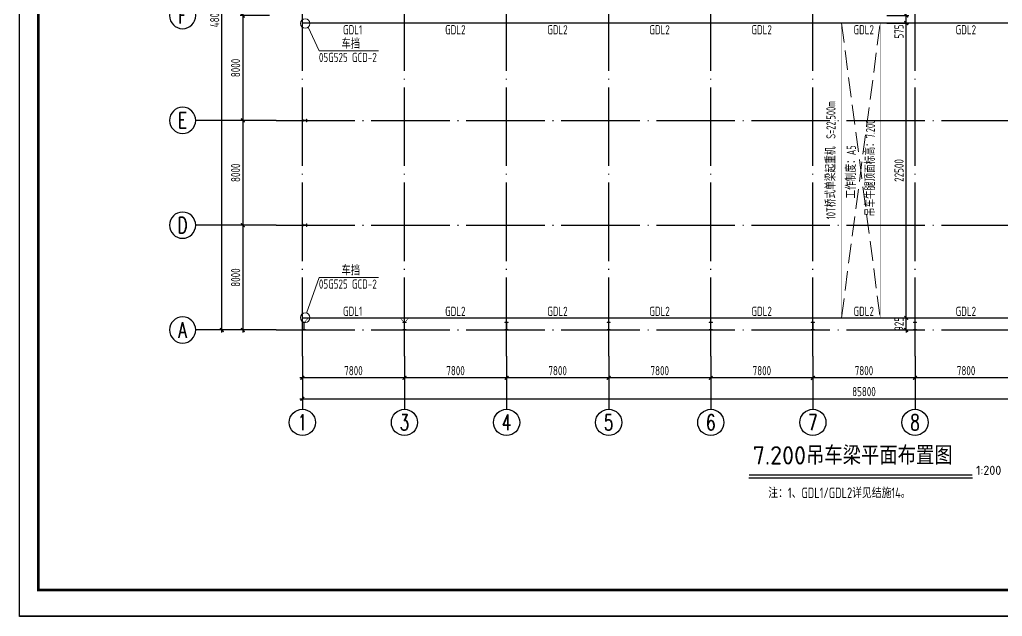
# Model space of a CAD drawing. Extents: x -2746917 to -971774, y -3334247 to -3250358.
# Drawn here: x -2020954 to -1983420, y -3316173 to -3293399 of the extents above; entities that cross this region are included whole.
import ezdxf
from ezdxf.enums import TextEntityAlignment as Align

# ---------------------------------------------------------------- set-up
doc = ezdxf.new("R2010")
doc.units = 0
doc.header["$LTSCALE"] = 1000
doc.header["$MEASUREMENT"] = 0
doc.header["$PDMODE"] = 35
doc.linetypes.add('DASH', pattern=[0.35, 0.25, -0.1])
doc.linetypes.add('DOTE', pattern=[2.42, 2, -0.2, 0.02, -0.2])
doc.layers.get('0').update_dxf_attribs({"linetype": 'CONTINUOUS'})
doc.layers.get('Defpoints').update_dxf_attribs({"linetype": 'CONTINUOUS'})
for name, color, linetype in [('AXIS', 253, 'DOTE'), ('COLU', 7, 'CONTINUOUS'), ('DIM', 3, 'CONTINUOUS'), ('NUM', 7, 'CONTINUOUS'), ('PUB_TITLE', 4, 'CONTINUOUS'), ('REIN', 1, 'CONTINUOUS'), ('TEXT', 7, 'CONTINUOUS')]:
    doc.layers.add(name, color=color, linetype=linetype)
doc.layers.add('yichutu', color=7, linetype='CONTINUOUS', true_color=0xffffff, plot=False)
doc.styles.add('TSSD_Axis', font='Complex.shx', dxfattribs={"width": 0.7, "bigfont": 'hztxt.shx'})
doc.styles.add('TSSD_Dimension', font='tssdeng.shx', dxfattribs={"width": 0.75, "bigfont": 'Hztxt.shx'})
doc.styles.add('TSSD_Norm', font='tssdeng.shx', dxfattribs={"width": 0.75, "bigfont": 'hztxt.shx'})
doc.styles.add('TSSD_Rein', font='Tssdeng.shx', dxfattribs={"width": 0.75, "bigfont": 'hztxt.shx'})
doc.dimstyles.new('TSSD_200_100', dxfattribs={"dimtxt": 350, "dimasz": 100, "dimexe": 100, "dimexo": 250, "dimgap": 100, "dimtad": 1, "dimdec": 0, "dimlfac": 2, "dimzin": 0, "dimdsep": 46, "dimtxsty": 'TSSD_Dimension', "dimblk": 'ARCHTICK', "dimcen": 0, "dimdle": 100, "dimclrt": 7, "dimadec": 0, "dimazin": 0, "dimtfac": 1, "dimtdec": 0, "dimtix": 1, "dimtmove": 2, "dimatfit": 3, "dimfxl": 1, "dimtolj": 1, "dimtzin": 0, "dimarcsym": 0})

# ---------------------------------------------------------------- blocks, each defined once
blk = doc.blocks.new('ts_axno')
at = {"color": 0, "linetype": 'ByBlock', "lineweight": -2}
blk.add_circle((0, 0), 0.5, dxfattribs=at)
at = {"color": 0, "linetype": 'ByBlock', "lineweight": -2, "style": 'TSSD_Axis', "width": 0.7}
blk.add_attdef('A', text='', height=0.6, dxfattribs=at).set_placement((0, 0), align=Align.MIDDLE_CENTER)
blk = doc.blocks.new('_ArchTick')
at = {"color": 0, "const_width": 0.5}
blk.add_lwpolyline([(-0.71, -0.71), (0.71, 0.71)], dxfattribs=at)
blk = doc.blocks.new('*D1753')
at = {"layer": 'Defpoints', "color": 0, "ltscale": 1.5}
for p in [(-1986755, -3306243), (-1982855, -3306243), (-1986755, -3307071)]:
    blk.add_point(p, dxfattribs=at)
at = {"layer": 'DIM', "color": 0, "lineweight": -2, "ltscale": 1.5}
for p, q in [((-1986755, -3306493), (-1986755, -3307171)), ((-1982855, -3306493), (-1982855, -3307171)), ((-1982755, -3307071), (-1986855, -3307071))]:
    blk.add_line(p, q, dxfattribs=at)
at = {"layer": 'DIM', "color": 0, "lineweight": -2, "ltscale": 1.5, "xscale": 100, "yscale": 100, "zscale": 100, "rotation": 180}
blk.add_blockref('_ArchTick', (-1986755, -3307071), dxfattribs=at)
at = {"layer": 'DIM', "color": 0, "lineweight": -2, "ltscale": 1.5, "xscale": 100, "yscale": 100, "zscale": 100}
blk.add_blockref('_ArchTick', (-1982855, -3307071), dxfattribs=at)
at = {"layer": 'DIM', "color": 7, "ltscale": 1.5, "insert": (-1984805, -3306796), "char_height": 350, "attachment_point": 5, "style": 'TSSD_Dimension'}
blk.add_mtext('\\A1;7800', dxfattribs=at)
blk = doc.blocks.new('*D1754')
at = {"layer": 'Defpoints', "color": 0, "ltscale": 1.5}
for p in [(-1990655, -3306243), (-1986755, -3306243), (-1990655, -3307071)]:
    blk.add_point(p, dxfattribs=at)
at = {"layer": 'DIM', "color": 0, "lineweight": -2, "ltscale": 1.5}
for p, q in [((-1990655, -3306493), (-1990655, -3307171)), ((-1986755, -3306493), (-1986755, -3307171)), ((-1986655, -3307071), (-1990755, -3307071))]:
    blk.add_line(p, q, dxfattribs=at)
at = {"layer": 'DIM', "color": 0, "lineweight": -2, "ltscale": 1.5, "xscale": 100, "yscale": 100, "zscale": 100, "rotation": 180}
blk.add_blockref('_ArchTick', (-1990655, -3307071), dxfattribs=at)
at = {"layer": 'DIM', "color": 0, "lineweight": -2, "ltscale": 1.5, "xscale": 100, "yscale": 100, "zscale": 100}
blk.add_blockref('_ArchTick', (-1986755, -3307071), dxfattribs=at)
at = {"layer": 'DIM', "color": 7, "ltscale": 1.5, "insert": (-1988705, -3306796), "char_height": 350, "attachment_point": 5, "style": 'TSSD_Dimension'}
blk.add_mtext('\\A1;7800', dxfattribs=at)
blk = doc.blocks.new('*D1755')
at = {"layer": 'Defpoints', "color": 0, "ltscale": 1.5}
for p in [(-1994555, -3306243), (-1990655, -3306243), (-1994555, -3307071)]:
    blk.add_point(p, dxfattribs=at)
at = {"layer": 'DIM', "color": 0, "lineweight": -2, "ltscale": 1.5}
for p, q in [((-1994555, -3306493), (-1994555, -3307171)), ((-1990655, -3306493), (-1990655, -3307171)), ((-1990555, -3307071), (-1994655, -3307071))]:
    blk.add_line(p, q, dxfattribs=at)
at = {"layer": 'DIM', "color": 0, "lineweight": -2, "ltscale": 1.5, "xscale": 100, "yscale": 100, "zscale": 100, "rotation": 180}
blk.add_blockref('_ArchTick', (-1994555, -3307071), dxfattribs=at)
at = {"layer": 'DIM', "color": 0, "lineweight": -2, "ltscale": 1.5, "xscale": 100, "yscale": 100, "zscale": 100}
blk.add_blockref('_ArchTick', (-1990655, -3307071), dxfattribs=at)
at = {"layer": 'DIM', "color": 7, "ltscale": 1.5, "insert": (-1992605, -3306796), "char_height": 350, "attachment_point": 5, "style": 'TSSD_Dimension'}
blk.add_mtext('\\A1;7800', dxfattribs=at)
blk = doc.blocks.new('*D1763')
at = {"layer": 'Defpoints', "color": 0, "ltscale": 1.5}
for p in [(-1998455, -3306243), (-1994555, -3306243), (-1998455, -3307071)]:
    blk.add_point(p, dxfattribs=at)
at = {"layer": 'DIM', "color": 0, "lineweight": -2, "ltscale": 1.5}
for p, q in [((-1998455, -3306493), (-1998455, -3307171)), ((-1994555, -3306493), (-1994555, -3307171)), ((-1994455, -3307071), (-1998555, -3307071))]:
    blk.add_line(p, q, dxfattribs=at)
at = {"layer": 'DIM', "color": 0, "lineweight": -2, "ltscale": 1.5, "xscale": 100, "yscale": 100, "zscale": 100, "rotation": 180}
blk.add_blockref('_ArchTick', (-1998455, -3307071), dxfattribs=at)
at = {"layer": 'DIM', "color": 0, "lineweight": -2, "ltscale": 1.5, "xscale": 100, "yscale": 100, "zscale": 100}
blk.add_blockref('_ArchTick', (-1994555, -3307071), dxfattribs=at)
at = {"layer": 'DIM', "color": 7, "ltscale": 1.5, "insert": (-1996505, -3306796), "char_height": 350, "attachment_point": 5, "style": 'TSSD_Dimension'}
blk.add_mtext('\\A1;7800', dxfattribs=at)
blk = doc.blocks.new('*D1764')
at = {"layer": 'Defpoints', "color": 0, "ltscale": 1.5}
for p in [(-2002355, -3306243), (-1998455, -3306243), (-2002355, -3307071)]:
    blk.add_point(p, dxfattribs=at)
at = {"layer": 'DIM', "color": 0, "lineweight": -2, "ltscale": 1.5}
for p, q in [((-2002355, -3306493), (-2002355, -3307171)), ((-1998455, -3306493), (-1998455, -3307171)), ((-1998355, -3307071), (-2002455, -3307071))]:
    blk.add_line(p, q, dxfattribs=at)
at = {"layer": 'DIM', "color": 0, "lineweight": -2, "ltscale": 1.5, "xscale": 100, "yscale": 100, "zscale": 100, "rotation": 180}
blk.add_blockref('_ArchTick', (-2002355, -3307071), dxfattribs=at)
at = {"layer": 'DIM', "color": 0, "lineweight": -2, "ltscale": 1.5, "xscale": 100, "yscale": 100, "zscale": 100}
blk.add_blockref('_ArchTick', (-1998455, -3307071), dxfattribs=at)
at = {"layer": 'DIM', "color": 7, "ltscale": 1.5, "insert": (-2000405, -3306796), "char_height": 350, "attachment_point": 5, "style": 'TSSD_Dimension'}
blk.add_mtext('\\A1;7800', dxfattribs=at)
blk = doc.blocks.new('*D1765')
at = {"layer": 'Defpoints', "color": 0, "ltscale": 1.5}
for p in [(-2006255, -3306243), (-2002355, -3306243), (-2006255, -3307071)]:
    blk.add_point(p, dxfattribs=at)
at = {"layer": 'DIM', "color": 0, "lineweight": -2, "ltscale": 1.5}
for p, q in [((-2006255, -3306493), (-2006255, -3307171)), ((-2002355, -3306493), (-2002355, -3307171)), ((-2002255, -3307071), (-2006355, -3307071))]:
    blk.add_line(p, q, dxfattribs=at)
at = {"layer": 'DIM', "color": 0, "lineweight": -2, "ltscale": 1.5, "xscale": 100, "yscale": 100, "zscale": 100, "rotation": 180}
blk.add_blockref('_ArchTick', (-2006255, -3307071), dxfattribs=at)
at = {"layer": 'DIM', "color": 0, "lineweight": -2, "ltscale": 1.5, "xscale": 100, "yscale": 100, "zscale": 100}
blk.add_blockref('_ArchTick', (-2002355, -3307071), dxfattribs=at)
at = {"layer": 'DIM', "color": 7, "ltscale": 1.5, "insert": (-2004305, -3306796), "char_height": 350, "attachment_point": 5, "style": 'TSSD_Dimension'}
blk.add_mtext('\\A1;7800', dxfattribs=at)
blk = doc.blocks.new('*D1766')
at = {"layer": 'Defpoints', "color": 0, "ltscale": 1.5}
for p in [(-2010155, -3306243), (-2006255, -3306243), (-2010155, -3307071)]:
    blk.add_point(p, dxfattribs=at)
at = {"layer": 'DIM', "color": 0, "lineweight": -2, "ltscale": 1.5}
for p, q in [((-2010155, -3306493), (-2010155, -3307171)), ((-2006255, -3306493), (-2006255, -3307171)), ((-2006155, -3307071), (-2010255, -3307071))]:
    blk.add_line(p, q, dxfattribs=at)
at = {"layer": 'DIM', "color": 0, "lineweight": -2, "ltscale": 1.5, "xscale": 100, "yscale": 100, "zscale": 100, "rotation": 180}
blk.add_blockref('_ArchTick', (-2010155, -3307071), dxfattribs=at)
at = {"layer": 'DIM', "color": 0, "lineweight": -2, "ltscale": 1.5, "xscale": 100, "yscale": 100, "zscale": 100}
blk.add_blockref('_ArchTick', (-2006255, -3307071), dxfattribs=at)
at = {"layer": 'DIM', "color": 7, "ltscale": 1.5, "insert": (-2008205, -3306796), "char_height": 350, "attachment_point": 5, "style": 'TSSD_Dimension'}
blk.add_mtext('\\A1;7800', dxfattribs=at)
blk = doc.blocks.new('*D1767')
at = {"layer": 'Defpoints', "color": 0, "ltscale": 1.5}
for p in [(-2010155, -3306243), (-1967255, -3306243), (-1967255, -3307871)]:
    blk.add_point(p, dxfattribs=at)
at = {"layer": 'DIM', "color": 0, "lineweight": -2, "ltscale": 1.5}
for p, q in [((-2010155, -3306493), (-2010155, -3307971)), ((-1967255, -3306493), (-1967255, -3307971)), ((-2010255, -3307871), (-1967155, -3307871))]:
    blk.add_line(p, q, dxfattribs=at)
at = {"layer": 'DIM', "color": 0, "lineweight": -2, "ltscale": 1.5, "xscale": 100, "yscale": 100, "zscale": 100, "rotation": 180}
blk.add_blockref('_ArchTick', (-2010155, -3307871), dxfattribs=at)
at = {"layer": 'DIM', "color": 0, "lineweight": -2, "ltscale": 1.5, "xscale": 100, "yscale": 100, "zscale": 100}
blk.add_blockref('_ArchTick', (-1967255, -3307871), dxfattribs=at)
at = {"layer": 'DIM', "color": 7, "ltscale": 1.5, "insert": (-1988705, -3307596), "char_height": 350, "attachment_point": 5, "style": 'TSSD_Dimension'}
blk.add_mtext('\\A1;85800', dxfattribs=at)
blk = doc.blocks.new('*D1783')
at = {"layer": 'Defpoints', "color": 0, "ltscale": 1.5}
for p in [(-2011155, -3293243), (-2012430, -3297243), (-2011155, -3297243)]:
    blk.add_point(p, dxfattribs=at)
at = {"layer": 'DIM', "color": 0, "lineweight": -2, "ltscale": 1.5}
for p, q in [((-2011405, -3293243), (-2012530, -3293243)), ((-2012430, -3293143), (-2012430, -3297343)), ((-2011405, -3297243), (-2012530, -3297243))]:
    blk.add_line(p, q, dxfattribs=at)
at = {"layer": 'DIM', "color": 0, "lineweight": -2, "ltscale": 1.5, "xscale": 100, "yscale": 100, "zscale": 100}
for p, rotation in [((-2012430, -3293243), 90), ((-2012430, -3297243), 270)]:
    blk.add_blockref('_ArchTick', p, dxfattribs=dict(at, rotation=rotation))
at = {"layer": 'DIM', "color": 7, "ltscale": 1.5, "insert": (-2012705, -3295243), "char_height": 350, "attachment_point": 5, "rotation": 90, "style": 'TSSD_Dimension'}
blk.add_mtext('\\A1;8000', dxfattribs=at)
blk = doc.blocks.new('*D1784')
at = {"layer": 'Defpoints', "color": 0, "ltscale": 1.5}
for p in [(-2011155, -3297243), (-2012430, -3301243), (-2011155, -3301243)]:
    blk.add_point(p, dxfattribs=at)
at = {"layer": 'DIM', "color": 0, "lineweight": -2, "ltscale": 1.5}
for p, q in [((-2011405, -3297243), (-2012530, -3297243)), ((-2012430, -3297143), (-2012430, -3301343)), ((-2011405, -3301243), (-2012530, -3301243))]:
    blk.add_line(p, q, dxfattribs=at)
at = {"layer": 'DIM', "color": 0, "lineweight": -2, "ltscale": 1.5, "xscale": 100, "yscale": 100, "zscale": 100}
for p, rotation in [((-2012430, -3297243), 90), ((-2012430, -3301243), 270)]:
    blk.add_blockref('_ArchTick', p, dxfattribs=dict(at, rotation=rotation))
at = {"layer": 'DIM', "color": 7, "ltscale": 1.5, "insert": (-2012705, -3299243), "char_height": 350, "attachment_point": 5, "rotation": 90, "style": 'TSSD_Dimension'}
blk.add_mtext('\\A1;8000', dxfattribs=at)
blk = doc.blocks.new('*D1785')
at = {"layer": 'Defpoints', "color": 0, "ltscale": 1.5}
for p in [(-2011155, -3301243), (-2012430, -3305243), (-2011155, -3305243)]:
    blk.add_point(p, dxfattribs=at)
at = {"layer": 'DIM', "color": 0, "lineweight": -2, "ltscale": 1.5}
for p, q in [((-2012430, -3301143), (-2012430, -3305343)), ((-2011405, -3301243), (-2012530, -3301243)), ((-2011405, -3305243), (-2012530, -3305243))]:
    blk.add_line(p, q, dxfattribs=at)
at = {"layer": 'DIM', "color": 0, "lineweight": -2, "ltscale": 1.5, "xscale": 100, "yscale": 100, "zscale": 100}
for p, rotation in [((-2012430, -3301243), 90), ((-2012430, -3305243), 270)]:
    blk.add_blockref('_ArchTick', p, dxfattribs=dict(at, rotation=rotation))
at = {"layer": 'DIM', "color": 7, "ltscale": 1.5, "insert": (-2012705, -3303243), "char_height": 350, "attachment_point": 5, "rotation": 90, "style": 'TSSD_Dimension'}
blk.add_mtext('\\A1;8000', dxfattribs=at)
blk = doc.blocks.new('*D1786')
at = {"layer": 'Defpoints', "color": 0, "ltscale": 1.5}
for p in [(-2013230, -3281243), (-2011155, -3281243), (-2011155, -3305243)]:
    blk.add_point(p, dxfattribs=at)
at = {"layer": 'DIM', "color": 0, "lineweight": -2, "ltscale": 1.5}
for p, q in [((-2011405, -3281243), (-2013330, -3281243)), ((-2013230, -3305343), (-2013230, -3281143)), ((-2011405, -3305243), (-2013330, -3305243))]:
    blk.add_line(p, q, dxfattribs=at)
at = {"layer": 'DIM', "color": 0, "lineweight": -2, "ltscale": 1.5, "xscale": 100, "yscale": 100, "zscale": 100}
for p, rotation in [((-2013230, -3281243), 90), ((-2013230, -3305243), 270)]:
    blk.add_blockref('_ArchTick', p, dxfattribs=dict(at, rotation=rotation))
at = {"layer": 'DIM', "color": 7, "ltscale": 1.5, "insert": (-2013505, -3293243), "char_height": 350, "attachment_point": 5, "rotation": 90, "style": 'TSSD_Dimension'}
blk.add_mtext('\\A1;48000', dxfattribs=at)
blk = doc.blocks.new('*D1791')
at = {"layer": 'Defpoints', "color": 0, "ltscale": 1.5}
for p in [(-1988078, -3304780), (-1987091, -3304780), (-1988078, -3305243)]:
    blk.add_point(p, dxfattribs=at)
at = {"layer": 'DIM', "color": 0, "lineweight": -2, "ltscale": 1.5}
for p, q in [((-1987828, -3304780), (-1986991, -3304780)), ((-1987091, -3304780), (-1987091, -3304680)), ((-1987091, -3305243), (-1987091, -3304780)), ((-1987828, -3305243), (-1986991, -3305243)), ((-1987091, -3305243), (-1987091, -3305343))]:
    blk.add_line(p, q, dxfattribs=at)
at = {"layer": 'DIM', "color": 0, "lineweight": -2, "ltscale": 1.5, "xscale": 100, "yscale": 100, "zscale": 100}
for p, rotation in [((-1987091, -3304780), 270), ((-1987091, -3305243), 90)]:
    blk.add_blockref('_ArchTick', p, dxfattribs=dict(at, rotation=rotation))
at = {"layer": 'DIM', "color": 7, "ltscale": 1.5, "insert": (-1987366, -3305012), "char_height": 350, "attachment_point": 5, "rotation": 90, "style": 'TSSD_Dimension'}
blk.add_mtext('\\A1;925', dxfattribs=at)
blk = doc.blocks.new('*D1792')
at = {"layer": 'Defpoints', "color": 0, "ltscale": 1.5}
for p in [(-1988078, -3293530), (-1987091, -3293530), (-1988078, -3304780)]:
    blk.add_point(p, dxfattribs=at)
at = {"layer": 'DIM', "color": 0, "lineweight": -2, "ltscale": 1.5}
for p, q in [((-1987828, -3293530), (-1986991, -3293530)), ((-1987091, -3304880), (-1987091, -3293430)), ((-1987828, -3304780), (-1986991, -3304780))]:
    blk.add_line(p, q, dxfattribs=at)
at = {"layer": 'DIM', "color": 0, "lineweight": -2, "ltscale": 1.5, "xscale": 100, "yscale": 100, "zscale": 100}
for p, rotation in [((-1987091, -3293530), 90), ((-1987091, -3304780), 270)]:
    blk.add_blockref('_ArchTick', p, dxfattribs=dict(at, rotation=rotation))
at = {"layer": 'DIM', "color": 7, "ltscale": 1.5, "insert": (-1987366, -3299155), "char_height": 350, "attachment_point": 5, "rotation": 90, "style": 'TSSD_Dimension'}
blk.add_mtext('\\A1;22500', dxfattribs=at)
blk = doc.blocks.new('*D1793')
at = {"layer": 'Defpoints', "color": 0, "ltscale": 1.5}
for p in [(-1988078, -3293243), (-1987091, -3293243), (-1988078, -3293530)]:
    blk.add_point(p, dxfattribs=at)
at = {"layer": 'DIM', "color": 0, "lineweight": -2, "ltscale": 1.5}
for p, q in [((-1987828, -3293243), (-1986991, -3293243)), ((-1987091, -3293630), (-1987091, -3293143)), ((-1987828, -3293530), (-1986991, -3293530))]:
    blk.add_line(p, q, dxfattribs=at)
at = {"layer": 'DIM', "color": 0, "lineweight": -2, "ltscale": 1.5, "xscale": 100, "yscale": 100, "zscale": 100}
for p, rotation in [((-1987091, -3293243), 90), ((-1987091, -3293530), 270)]:
    blk.add_blockref('_ArchTick', p, dxfattribs=dict(at, rotation=rotation))
at = {"layer": 'DIM', "color": 7, "ltscale": 1.5, "insert": (-1987366, -3293850), "char_height": 350, "attachment_point": 5, "rotation": 90, "style": 'TSSD_Dimension'}
blk.add_mtext('\\A1;575', dxfattribs=at)
blk = doc.blocks.new('yct-743-420-74300-42000-100-2002.0')
at = {"layer": 'yichutu', "color": 7, "true_color": 0xffffff}
blk.add_lwpolyline([(0, 0), (0, 42000), (74300, 42000), (74300, 0)], close=True, dxfattribs=at)
blk = doc.blocks.new('A$C6B365CFD')
at = {"layer": 'PUB_TITLE'}
blk.add_lwpolyline([(-70467, -17093), (-70467, 24907), (3833, 24907), (3833, -17093)], close=True, dxfattribs=at)
at = {"layer": 'PUB_TITLE', "const_width": 100}
blk.add_lwpolyline([(2833, -16093), (2833, 23907), (-69753, 23907), (-69753, -16093), (2833, -16093)], dxfattribs=at)

msp = doc.modelspace()

# ---------------------------------------------------------------- linework, layer by layer
at = {"layer": 'AXIS', "ltscale": 1.5}
for p, q in [((-2010155.47, -3306242.81), (-2010155.47, -3280242.81)), ((-2006255.47, -3306242.81), (-2006255.47, -3280242.81)), ((-2002355.47, -3306242.81), (-2002355.47, -3280242.81)), ((-1998455.47, -3306242.81), (-1998455.47, -3280242.81)), ((-1994555.47, -3306242.81), (-1994555.47, -3280242.81)), ((-1990655.47, -3306242.81), (-1990655.47, -3280242.81)), ((-1986755.47, -3306242.81), (-1986755.47, -3280242.81)), ((-2011155.47, -3297242.81), (-1966255.47, -3297242.81)), ((-2011155.47, -3301242.81), (-1966255.47, -3301242.81)), ((-2011155.47, -3305242.81), (-1966255.47, -3305242.81))]:
    msp.add_line(p, q, dxfattribs=at)
at = {"layer": 'COLU', "lineweight": 5, "ltscale": 1.5}
for points in [[(-2010155.47, -3297192.81), (-2010142.47, -3297192.81), (-2010142.47, -3297292.81), (-2010155.47, -3297292.81)], [(-2010142.47, -3297236.31), (-2009993.47, -3297236.31), (-2009993.47, -3297249.31), (-2010142.47, -3297249.31)], [(-2009993.47, -3297192.81), (-2009980.47, -3297192.81), (-2009980.47, -3297292.81), (-2009993.47, -3297292.81)], [(-2010155.47, -3301192.81), (-2010142.47, -3301192.81), (-2010142.47, -3301292.81), (-2010155.47, -3301292.81)], [(-2010142.47, -3301236.31), (-2009993.47, -3301236.31), (-2009993.47, -3301249.31), (-2010142.47, -3301249.31)], [(-2009993.47, -3301192.81), (-2009980.47, -3301192.81), (-2009980.47, -3301292.81), (-2009993.47, -3301292.81)], [(-2010155.47, -3304955.81), (-2010155.47, -3304942.81), (-2010030.47, -3304942.81), (-2010030.47, -3304955.81)], [(-2010155.47, -3305242.81), (-2010155.47, -3305229.81), (-2010030.47, -3305229.81), (-2010030.47, -3305242.81)], [(-2010099.47, -3305229.81), (-2010099.47, -3304955.81), (-2010086.47, -3304955.81), (-2010086.47, -3305229.81)], [(-2006317.97, -3304955.81), (-2006317.97, -3304942.81), (-2006192.97, -3304942.81), (-2006192.97, -3304955.81)], [(-2006317.97, -3305242.81), (-2006317.97, -3305229.81), (-2006192.97, -3305229.81), (-2006192.97, -3305242.81)], [(-2006261.97, -3305229.81), (-2006261.97, -3304955.81), (-2006248.97, -3304955.81), (-2006248.97, -3305229.81)], [(-2002417.97, -3304955.81), (-2002417.97, -3304942.81), (-2002292.97, -3304942.81), (-2002292.97, -3304955.81)], [(-2002417.97, -3305242.81), (-2002417.97, -3305229.81), (-2002292.97, -3305229.81), (-2002292.97, -3305242.81)], [(-2002361.97, -3305229.81), (-2002361.97, -3304955.81), (-2002348.97, -3304955.81), (-2002348.97, -3305229.81)], [(-1998517.97, -3304955.81), (-1998517.97, -3304942.81), (-1998392.97, -3304942.81), (-1998392.97, -3304955.81)], [(-1998517.97, -3305242.81), (-1998517.97, -3305229.81), (-1998392.97, -3305229.81), (-1998392.97, -3305242.81)], [(-1998461.97, -3305229.81), (-1998461.97, -3304955.81), (-1998448.97, -3304955.81), (-1998448.97, -3305229.81)], [(-1994617.97, -3304955.81), (-1994617.97, -3304942.81), (-1994492.97, -3304942.81), (-1994492.97, -3304955.81)], [(-1994617.97, -3305242.81), (-1994617.97, -3305229.81), (-1994492.97, -3305229.81), (-1994492.97, -3305242.81)], [(-1994561.97, -3305229.81), (-1994561.97, -3304955.81), (-1994548.97, -3304955.81), (-1994548.97, -3305229.81)], [(-1990717.97, -3304955.81), (-1990717.97, -3304942.81), (-1990592.97, -3304942.81), (-1990592.97, -3304955.81)], [(-1990717.97, -3305242.81), (-1990717.97, -3305229.81), (-1990592.97, -3305229.81), (-1990592.97, -3305242.81)], [(-1990661.97, -3305229.81), (-1990661.97, -3304955.81), (-1990648.97, -3304955.81), (-1990648.97, -3305229.81)], [(-1986817.97, -3304955.81), (-1986817.97, -3304942.81), (-1986692.97, -3304942.81), (-1986692.97, -3304955.81)], [(-1986817.97, -3305242.81), (-1986817.97, -3305229.81), (-1986692.97, -3305229.81), (-1986692.97, -3305242.81)], [(-1986761.97, -3305229.81), (-1986761.97, -3304955.81), (-1986748.97, -3304955.81), (-1986748.97, -3305229.81)]]:
    msp.add_lwpolyline(points, close=True, dxfattribs=at)
at = {"layer": 'NUM', "ltscale": 1.5}
for p, q in [((-2011155.47, -3297242.81), (-2014230.47, -3297242.81)), ((-2011155.47, -3301242.81), (-2014230.47, -3301242.81)), ((-2011155.47, -3305242.81), (-2014230.47, -3305242.81)), ((-2010155.47, -3306242.81), (-2010155.47, -3308271.34)), ((-2006255.47, -3306242.81), (-2006255.47, -3308271.34)), ((-2002355.47, -3306242.81), (-2002355.47, -3308271.34)), ((-1998455.47, -3306242.81), (-1998455.47, -3308271.34)), ((-1994555.47, -3306242.81), (-1994555.47, -3308271.34)), ((-1990655.47, -3306242.81), (-1990655.47, -3308271.34)), ((-1986755.47, -3306242.81), (-1986755.47, -3308271.34))]:
    msp.add_line(p, q, dxfattribs=at)
at = {"layer": 'NUM', "color": 0, "linetype": 'ByBlock', "const_width": 50}
msp.add_lwpolyline([(-1993098.2, -3310780.77), (-1984562.96, -3310780.77)], dxfattribs=at)
at = {"layer": 'NUM', "color": 0, "linetype": 'ByBlock'}
msp.add_lwpolyline([(-1993098.2, -3310880.77), (-1984562.96, -3310880.77)], dxfattribs=at)
at = {"layer": 'REIN', "color": 4, "linetype": 'DASH', "lineweight": 5, "ltscale": 3}
for p, q in [((-1989564.1, -3304780.31), (-1988084.25, -3293530.31)), ((-1989564.1, -3293530.31), (-1988084.25, -3304780.31))]:
    msp.add_line(p, q, dxfattribs=at)
at = {"layer": 'REIN', "color": 4, "lineweight": 5, "const_width": 50}
for points in [[(-1967255.47, -3293530.31), (-2010155.47, -3293530.31)], [(-1967255.47, -3304780.31), (-2010155.47, -3304780.31)]]:
    msp.add_lwpolyline(points, dxfattribs=at)
at = {"layer": 'REIN', "color": 4, "linetype": 'DASH', "ltscale": 3, "const_width": 20}
msp.add_lwpolyline([(-1989564.1, -3293530.31), (-1988084.25, -3293530.31), (-1988084.25, -3304780.31), (-1989564.1, -3304780.31)], close=True, dxfattribs=at)
at = {"layer": 'REIN', "color": 4, "linetype": 'ByBlock', "const_width": 20}
for points in [[(-2010067.97, -3304942.81), (-2009928.68, -3304780.31)], [(-2006280.47, -3304942.81), (-2006419.75, -3304780.31)], [(-2006230.47, -3304942.81), (-2006091.18, -3304780.31)]]:
    msp.add_lwpolyline(points, dxfattribs=at)
at = {"layer": 'TEXT', "lineweight": 5}
for p, q in [((-2009933.89, -3293689.04), (-2009514.63, -3294594.39)), ((-2007247.49, -3294594.39), (-2009514.63, -3294594.39)), ((-2009992.51, -3304599.43), (-2009514.63, -3303244.24)), ((-2007247.49, -3303244.24), (-2009514.63, -3303244.24))]:
    msp.add_line(p, q, dxfattribs=at)
at = {"layer": 'TEXT', "lineweight": 5, "ltscale": 1.5}
for centre in [(-2010046.17, -3293546.09), (-2010046.17, -3304773.1)]:
    msp.add_circle(centre, 181.77, dxfattribs=at)

# ---------------------------------------------------------------- block references
at = {"ltscale": 1.5}
msp.add_blockref('A$C6B365CFD', (-1950487.18, -3299080.41), dxfattribs=at)
at = {"layer": 'NUM'}
ref = msp.add_blockref('ts_axno', (-2014730.47, -3293242.81), dxfattribs=dict(at, xscale=-1000, yscale=1000, zscale=1000))
ref.add_attrib('D', 'F', dxfattribs={"height": 600, "style": 'TSSD_Axis', "width": 0.7}).set_placement((-2014730.47, -3293242.81), align=Align.MIDDLE_CENTER)
ref = msp.add_blockref('ts_axno', (-2014730.47, -3297242.81), dxfattribs=dict(at, xscale=-1000, yscale=1000, zscale=1000))
ref.add_attrib('C', 'E', dxfattribs={"height": 600, "style": 'TSSD_Axis', "width": 0.7}).set_placement((-2014730.47, -3297242.81), align=Align.MIDDLE_CENTER)
ref = msp.add_blockref('ts_axno', (-2014730.47, -3301242.81), dxfattribs=dict(at, xscale=-1000, yscale=1000, zscale=1000))
ref.add_attrib('B', 'D', dxfattribs={"height": 600, "style": 'TSSD_Axis', "width": 0.7}).set_placement((-2014730.47, -3301242.81), align=Align.MIDDLE_CENTER)
ref = msp.add_blockref('ts_axno', (-2014730.47, -3305242.81), dxfattribs=dict(at, xscale=-1000, yscale=1000, zscale=1000))
ref.add_attrib('A', 'A', dxfattribs={"height": 600, "style": 'TSSD_Axis', "width": 0.7}).set_placement((-2014730.47, -3305242.81), align=Align.MIDDLE_CENTER)
ref = msp.add_blockref('ts_axno', (-2010155.47, -3308771.34), dxfattribs=dict(at, xscale=1000, yscale=1000, zscale=1000))
ref.add_attrib('1', '1', dxfattribs={"height": 600, "style": 'TSSD_Axis', "width": 0.7}).set_placement((-2010155.47, -3308771.34), align=Align.MIDDLE_CENTER)
ref = msp.add_blockref('ts_axno', (-2006255.47, -3308771.34), dxfattribs=dict(at, xscale=1000, yscale=1000, zscale=1000))
ref.add_attrib('3', '3', dxfattribs={"height": 600, "style": 'TSSD_Axis', "width": 0.7}).set_placement((-2006255.47, -3308771.34), align=Align.MIDDLE_CENTER)
ref = msp.add_blockref('ts_axno', (-2002355.47, -3308771.34), dxfattribs=dict(at, xscale=1000, yscale=1000, zscale=1000))
ref.add_attrib('4', '4', dxfattribs={"height": 600, "style": 'TSSD_Axis', "width": 0.7}).set_placement((-2002355.47, -3308771.34), align=Align.MIDDLE_CENTER)
ref = msp.add_blockref('ts_axno', (-1998455.47, -3308771.34), dxfattribs=dict(at, xscale=1000, yscale=1000, zscale=1000))
ref.add_attrib('5', '5', dxfattribs={"height": 600, "style": 'TSSD_Axis', "width": 0.7}).set_placement((-1998455.47, -3308771.34), align=Align.MIDDLE_CENTER)
ref = msp.add_blockref('ts_axno', (-1994555.47, -3308771.34), dxfattribs=dict(at, xscale=1000, yscale=1000, zscale=1000))
ref.add_attrib('6', '6', dxfattribs={"height": 600, "style": 'TSSD_Axis', "width": 0.7}).set_placement((-1994555.47, -3308771.34), align=Align.MIDDLE_CENTER)
ref = msp.add_blockref('ts_axno', (-1990655.47, -3308771.34), dxfattribs=dict(at, xscale=1000, yscale=1000, zscale=1000))
ref.add_attrib('7', '7', dxfattribs={"height": 600, "style": 'TSSD_Axis', "width": 0.7}).set_placement((-1990655.47, -3308771.34), align=Align.MIDDLE_CENTER)
ref = msp.add_blockref('ts_axno', (-1986755.47, -3308771.34), dxfattribs=dict(at, xscale=1000, yscale=1000, zscale=1000))
ref.add_attrib('8', '8', dxfattribs={"height": 600, "style": 'TSSD_Axis', "width": 0.7}).set_placement((-1986755.47, -3308771.34), align=Align.MIDDLE_CENTER)
at = {"layer": 'yichutu'}
msp.add_blockref('yct-743-420-74300-42000-100-2002.0', (-2020953.88, -3316173.05), dxfattribs=at)

# ---------------------------------------------------------------- texts
at = {"layer": 'TEXT', "lineweight": 5, "ltscale": 1.5, "style": 'TSSD_Rein', "width": 0.75}
for s, p in [('GDL1', (-2008602.66, -3293958.87)), ('GDL2', (-2004702.66, -3293958.87)), ('GDL2', (-2000802.66, -3293958.87)), ('GDL2', (-1996902.66, -3293958.87)), ('GDL2', (-1993002.66, -3293958.87)), ('GDL2', (-1989102.66, -3293958.87)), ('GDL2', (-1985202.66, -3293958.87)), ('车挡', (-2008660.97, -3294505.39)), ('05G525 GCD-2', (-2009524.17, -3295016)), ('车挡', (-2008660.97, -3303155.24)), ('05G525 GCD-2', (-2009524.17, -3303665.85)), ('GDL1', (-2008602.66, -3304705.78)), ('GDL2', (-2004702.66, -3304705.78)), ('GDL2', (-2000802.66, -3304705.78)), ('GDL2', (-1996902.66, -3304705.78)), ('GDL2', (-1993002.66, -3304705.78)), ('GDL2', (-1989102.66, -3304705.78)), ('GDL2', (-1985202.66, -3304705.78))]:
    msp.add_text(s, height=350, dxfattribs=at).set_placement(p)
at = {"layer": 'TEXT', "lineweight": 5, "style": 'TSSD_Rein', "width": 0.7}
for s, p in [('10T桥式单梁起重机  S=22.500m', (-1989791.38, -3301018.05)), ('吊车牛腿顶面标高：7.200', (-1988283.62, -3300905.01)), ('工作制度：A5', (-1989013.99, -3300227.22))]:
    msp.add_text(s, height=350, rotation=90, dxfattribs=at).set_placement(p)
at = {"layer": 'TEXT', "color": 0, "lineweight": 5, "style": 'TSSD_Norm'}
for s, height, p in [('7.200吊车梁平面布置图', 700, (-1992953.32, -3310588.64)), ('1:200', 350, (-1984420.93, -3310880.37))]:
    msp.add_text(s, height=height, dxfattribs=at).set_placement(p, align=Align.BOTTOM_LEFT)
at = {"layer": 'TEXT', "color": 1, "lineweight": 5, "style": 'TSSD_Rein', "width": 0.75}
msp.add_text('注：1、GDL1/GDL2详见结施14。', height=400, dxfattribs=at).set_placement((-1992360.77, -3311660.2, 148))

# ---------------------------------------------------------------- dimensions: what is measured, and where the dimension line sits
at = {"layer": 'DIM', "ltscale": 1.5}
for base, p1, p2, angle, picture, middle in [((-2013230.47, -3281242.81), (-2011155.47, -3305242.81), (-2011155.47, -3281242.81), 90, '*D1786', (-2013505.47, -3293242.81)), ((-2012430.47, -3297242.81), (-2011155.47, -3293242.81), (-2011155.47, -3297242.81), 90, '*D1783', (-2012705.47, -3295242.81)), ((-1987090.78, -3293530.31), (-1988078.12, -3304780.31), (-1988078.12, -3293530.31), 270, '*D1792', (-1987365.78, -3299155.31)), ((-2012430.47, -3301242.81), (-2011155.47, -3297242.81), (-2011155.47, -3301242.81), 90, '*D1784', (-2012705.47, -3299242.81)), ((-2012430.47, -3305242.81), (-2011155.47, -3301242.81), (-2011155.47, -3305242.81), 90, '*D1785', (-2012705.47, -3303242.81)), ((-1987090.78, -3304780.31), (-1988078.12, -3305242.81), (-1988078.12, -3304780.31), 270, '*D1791', (-1987365.78, -3305011.56)), ((-2010155.47, -3307071.34), (-2006255.47, -3306242.81), (-2010155.47, -3306242.81), 180, '*D1766', (-2008205.47, -3306796.34)), ((-1967255.47, -3307871.34), (-2010155.47, -3306242.81), (-1967255.47, -3306242.81), 180, '*D1767', (-1988705.47, -3307596.34)), ((-2006255.47, -3307071.34), (-2002355.47, -3306242.81), (-2006255.47, -3306242.81), 180, '*D1765', (-2004305.47, -3306796.34)), ((-2002355.47, -3307071.34), (-1998455.47, -3306242.81), (-2002355.47, -3306242.81), 180, '*D1764', (-2000405.47, -3306796.34)), ((-1998455.47, -3307071.34), (-1994555.47, -3306242.81), (-1998455.47, -3306242.81), 180, '*D1763', (-1996505.47, -3306796.34)), ((-1994555.47, -3307071.34), (-1990655.47, -3306242.81), (-1994555.47, -3306242.81), 180, '*D1755', (-1992605.47, -3306796.34)), ((-1990655.47, -3307071.34), (-1986755.47, -3306242.81), (-1990655.47, -3306242.81), 180, '*D1754', (-1988705.47, -3306796.34)), ((-1986755.47, -3307071.34), (-1982855.47, -3306242.81), (-1986755.47, -3306242.81), 180, '*D1753', (-1984805.47, -3306796.34))]:
    dim = msp.add_linear_dim(base=base, p1=p1, p2=p2, angle=angle, dimstyle='TSSD_200_100', dxfattribs=at)
    dim.commit()
    dim.dimension.update_dxf_attribs({"geometry": picture, "text_midpoint": middle})
dim = msp.add_linear_dim(base=(-1987090.78, -3293242.81), p1=(-1988078.12, -3293530.31), p2=(-1988078.12, -3293242.81), angle=270, dimstyle='TSSD_200_100', dxfattribs=at)
dim.commit()
dim.dimension.update_dxf_attribs({"geometry": '*D1793', "text_midpoint": (-1987365.78, -3293849.57), "dimtype": 160})

doc.saveas('drawing.dxf')
